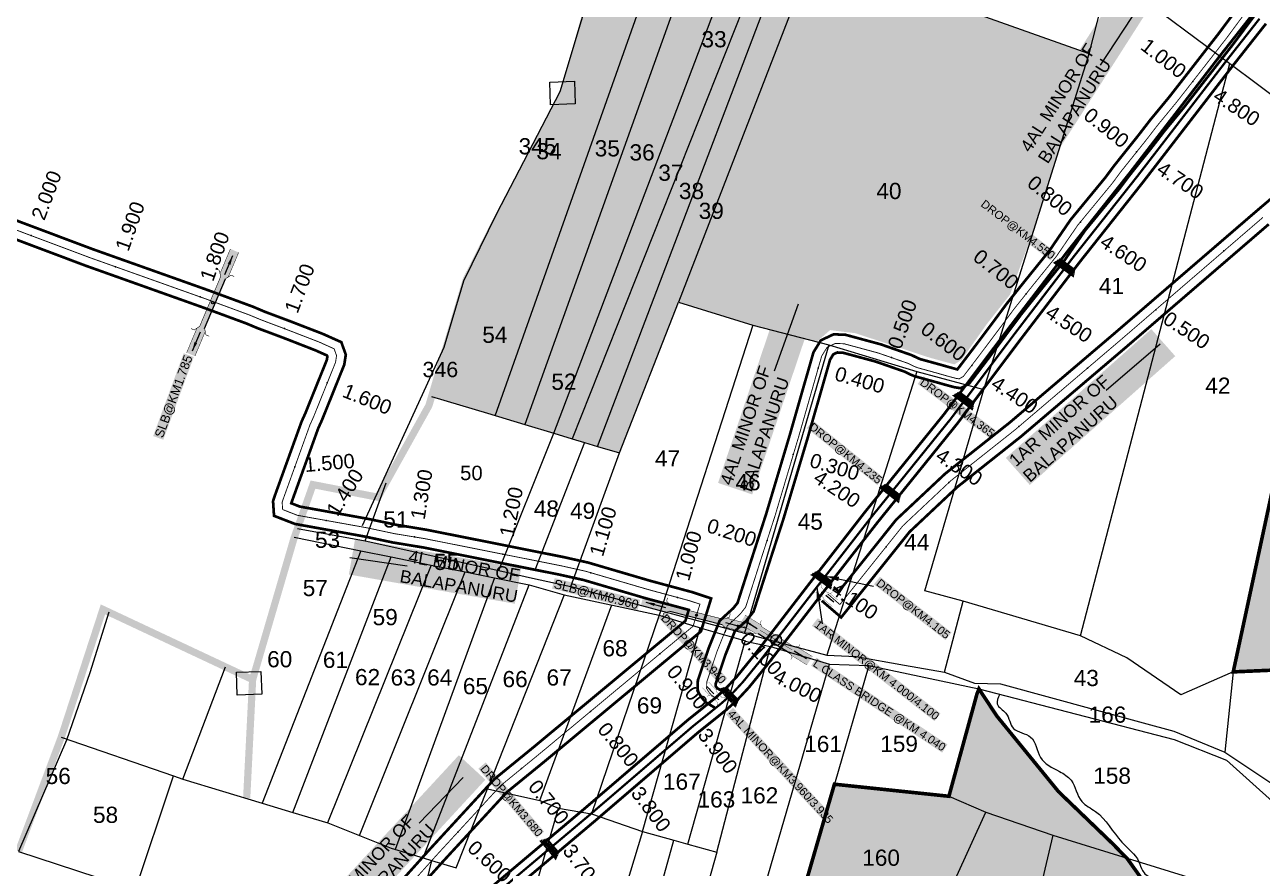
# Model space of a CAD drawing. Header units: inches. Extents: x 191726 to 254104, y 1600078 to 1621862.
# Drawn here: x 192415 to 193791, y 1613465 to 1614403 of the extents above; entities that cross this region are included whole.
import ezdxf
from ezdxf.enums import TextEntityAlignment as Align

# ---------------------------------------------------------------- set-up
doc = ezdxf.new("R2010")
doc.units = ezdxf.units.IN
doc.header["$LTSCALE"] = 15
doc.header["$MEASUREMENT"] = 0
doc.linetypes.add('ACAD_ISO02W100', pattern=[15, 12, -3])
doc.linetypes.add('HIDDEN2', pattern=[0.1875, 0.125, -0.0625])
for name, color, linetype in [('BOUNDRY STONES', 240, 'Continuous'), ('CANAL1', 7, 'Continuous'), ('CS', 134, 'Continuous'), ('CSMark', 72, 'Continuous'), ('PAPER SIZE', 5, 'Continuous'), ('PLOTS', 7, 'Continuous'), ('PLOTS NO', 7, 'Continuous'), ('ROADS', 1, 'Continuous'), ('STREAMS', 4, 'Continuous'), ('STRUCTURE', 5, 'Continuous'), ('text2', 7, 'Continuous'), ('VILLAGE BOUNDAY', 5, 'Continuous'), ('WUA-7', 3, 'Continuous')]:
    doc.layers.add(name, color=color, linetype=linetype)
doc.styles.get("Standard").update_dxf_attribs({"font": 'arial.ttf'})
doc.dimstyles.get("Standard").update_dxf_attribs({"dimtxt": 0.18, "dimasz": 0.18, "dimexe": 0.18, "dimexo": 0.0625, "dimgap": 0.09, "dimtad": 0, "dimtih": 1, "dimtoh": 1, "dimdec": 4, "dimzin": 0, "dimdsep": 46, "dimtxsty": 'Standard', "dimcen": 0.09, "dimadec": 0, "dimazin": 0, "dimtfac": 1, "dimtdec": 4, "dimtofl": 0, "dimtmove": 0, "dimatfit": 3, "dimfxl": 1, "dimtolj": 1, "dimtzin": 0, "dimarcsym": 0})

# ---------------------------------------------------------------- blocks, each defined once
blk = doc.blocks.new('DROP')
h = blk.add_hatch()
h.set_pattern_fill('ANSI31', color=1, scale=10, angle=45)
h.set_pattern_definition([(90, (-324.4107, -25.7687), (-1.25, 0), [])])
h.paths.add_polyline_path([(-9.9, -4.3), (-13.8, 4.1), (13.8, 4.1), (10.2, -4.3)])
at = {"layer": 'STRUCTURE', "color": 5, "const_width": 0.49}
blk.add_lwpolyline([(-9.9, -4.3), (-13.8, 4.1), (13.8, 4.1), (10.2, -4.3), (-9.9, -4.3)], dxfattribs=at)
at = {"layer": 'STRUCTURE', "color": 5}
blk.add_circle((0, 0), 1.33, dxfattribs=at)
blk = doc.blocks.new('DLB')
at = {"layer": 'STRUCTURE'}
h = blk.add_hatch(dxfattribs=at)
h.set_pattern_fill('DOTS', color=6, scale=20, angle=320.37224793, style=0)
h.paths.add_polyline_path([(769699.5, 1706950), (769699.5, 1706934), (769729.1, 1706934), (769732.1, 1706936), (769792.1, 1706936), (769795.1, 1706934), (769824.7, 1706934), (769824.7, 1706950), (769795.1, 1706950), (769792.1, 1706948), (769732.1, 1706948), (769729.1, 1706950)])
at = {"layer": 'STRUCTURE', "color": 6, "linetype": 'ACAD_ISO02W100', "ltscale": 0.5, "const_width": 0.5}
for points in [[(769699.5, 1706950), (769729.1, 1706950)], [(769795.1, 1706950), (769824.7, 1706950)], [(769699.5, 1706934), (769729.1, 1706934)], [(769795.1, 1706934), (769824.7, 1706934)]]:
    blk.add_lwpolyline(points, dxfattribs=at)
at = {"layer": 'STRUCTURE', "color": 6, "const_width": 0.628}
for points in [[(769726.1, 1706956), (769726.1, 1706952), (769732.1, 1706948), (769792.1, 1706948), (769798.1, 1706952), (769798.1, 1706956)], [(769726.1, 1706928), (769726.1, 1706932), (769732.1, 1706936), (769792.1, 1706936), (769798.1, 1706932), (769798.1, 1706928)], [(769732.1, 1706942), (769792.1, 1706942)]]:
    blk.add_lwpolyline(points, dxfattribs=at)
at = {"layer": 'STRUCTURE', "color": 6}
blk.add_lwpolyline([(769732.1, 1706936), (769792.1, 1706936)], dxfattribs=at)
blk.add_lwpolyline([(769732.1, 1706936), (769792.1, 1706936)], dxfattribs=at)
at = {"layer": 'STRUCTURE', "color": 0}
blk.add_circle((769762.1, 1706942), 1.8, dxfattribs=at)
for points in [[(769703.8, 1706942), (769726.7, 1706942)], [(769818.6, 1706942), (769795.7, 1706942)]]:
    blk.add_leader(points, dimstyle='Standard', override={"dimasz": 10, "dimgap": 0.09, "dimtad": 0}, dxfattribs=at)
blk = doc.blocks.new('OT')
at = {"layer": 'STRUCTURE', "color": 190}
for points, const_width in [([(769775.2, 1706601.8), (769775.2, 1706597.8), (769769.2, 1706593.8), (769761.8, 1706593.8), (769754.4, 1706593.8), (769748.4, 1706597.8), (769748.4, 1706601.8)], 0.5), ([(769751.4, 1706595.8), (769729.4, 1706595.8)], 0.5), ([(769751.4, 1706579), (769729.4, 1706579)], 0.5), ([(769748.4, 1706573), (769748.4, 1706577), (769754.4, 1706581), (769761.8, 1706581), (769761.8, 1706581), (769761.8, 1706581), (769769.2, 1706581), (769775.2, 1706577), (769775.2, 1706573)], 0.5), ([(769761.8, 1706593.8), (769761.8, 1706581)], 2.5)]:
    blk.add_lwpolyline(points, dxfattribs=dict(at, const_width=const_width))
at = {"layer": 'STRUCTURE', "color": 0}
blk.add_circle((769761.8, 1706587.4), 1.87, dxfattribs=at)
blk.add_leader([(769732.6, 1706587.4), (769753.8, 1706587.4)], dimstyle='Standard', override={"dimasz": 10, "dimgap": 0.09, "dimtad": 0}, dxfattribs=at)
blk = doc.blocks.new('SLB')
at = {"layer": 'STRUCTURE'}
h = blk.add_hatch(dxfattribs=at)
h.set_pattern_fill('DOTS', color=6, scale=20, angle=320.3722, style=0)
h.set_pattern_definition([(320.372247934, (-159.4327, -72.9564), (1.2786241598, 0.5641323054), [0, -1.25])])
h.paths.add_polyline_path([(769699.5, 1706871.1), (769699.5, 1706861.1), (769729.1, 1706861.1), (769732.1, 1706863.1), (769792.1, 1706863.1), (769795.1, 1706861.1), (769824.7, 1706861.1), (769824.7, 1706871.1), (769795.1, 1706871.1), (769792.1, 1706869.1), (769732.1, 1706869.1), (769729.1, 1706871.1)])
at = {"layer": 'STRUCTURE', "color": 6, "linetype": 'ACAD_ISO02W100', "ltscale": 0.5, "const_width": 0.5}
for points in [[(769699.5, 1706871.1), (769729.1, 1706871.1)], [(769795.1, 1706871.1), (769824.7, 1706871.1)], [(769699.5, 1706861.1), (769729.1, 1706861.1)], [(769795.1, 1706861.1), (769824.7, 1706861.1)]]:
    blk.add_lwpolyline(points, dxfattribs=at)
at = {"layer": 'STRUCTURE', "color": 6, "const_width": 0.628}
for points in [[(769726.1, 1706877.1), (769726.1, 1706873.1), (769732.1, 1706869.1), (769792.1, 1706869.1), (769798.1, 1706873.1), (769798.1, 1706877.1)], [(769726.1, 1706855.1), (769726.1, 1706859.1), (769732.1, 1706863.1), (769792.1, 1706863.1), (769798.1, 1706859.1), (769798.1, 1706855.1)]]:
    blk.add_lwpolyline(points, dxfattribs=at)
at = {"layer": 'STRUCTURE', "color": 6}
blk.add_lwpolyline([(769732.1, 1706863.1), (769792.1, 1706863.1)], dxfattribs=at)
blk.add_lwpolyline([(769732.1, 1706863.1), (769792.1, 1706863.1)], dxfattribs=at)
at = {"layer": 'STRUCTURE', "color": 0}
blk.add_circle((769762.1, 1706866.1), 1.24, dxfattribs=at)
for points in [[(769703.8, 1706866), (769726.7, 1706866)], [(769818.6, 1706865.8), (769795.7, 1706865.8)]]:
    blk.add_leader(points, dimstyle='Standard', override={"dimasz": 10, "dimgap": 0.09, "dimtad": 0}, dxfattribs=at)

msp = doc.modelspace()

# ---------------------------------------------------------------- hatches: boundary and pattern name
at = {"layer": 'PLOTS NO', "true_color": 0x105689}
h = msp.add_hatch(color=146, dxfattribs=at)
h.dxf.hatch_style = 1
edge = h.paths.add_edge_path()
edge.add_line((192867.6, 1613989), (192907.9, 1614126.2))
edge.add_line((192907.9, 1614126.2), (193014.4, 1614329.1))
edge.add_line((193014.4, 1614329.1), (193029.2, 1614381.5))
edge.add_line((193029.2, 1614381.5), (193063.8, 1614502.4))
edge.add_line((193063.8, 1614502.4), (193074, 1614542.4))
edge.add_line((193074, 1614542.4), (193052.9, 1614554.3))
edge.add_line((193052.9, 1614554.3), (193051.5, 1614571.1))
edge.add_line((193051.5, 1614571.1), (193038.5, 1614666.6))
edge.add_line((193038.5, 1614666.6), (193044, 1614725.3))
edge.add_line((193044, 1614725.3), (193055.2, 1614759.4))
edge.add_line((193055.2, 1614759.4), (193055.3, 1614811))
edge.add_line((193055.3, 1614811), (193055.9, 1614832.1))
edge.add_line((193055.9, 1614832.1), (193055.9, 1614880.7))
edge.add_line((193055.9, 1614880.7), (193052.2, 1614967.9))
edge.add_line((193052.2, 1614967.9), (193047, 1615069.9))
edge.add_line((193047, 1615069.9), (193042.2, 1615077.4))
edge.add_line((193042.2, 1615077.4), (192947.6, 1615105.2))
edge.add_line((192947.6, 1615105.2), (192974.5, 1615306.6))
edge.add_line((192974.5, 1615306.6), (192978.1, 1615341.9))
edge.add_line((192978.1, 1615341.9), (192966.5, 1615350.8))
edge.add_line((192966.5, 1615350.8), (192963.7, 1615357.9))
edge.add_line((192963.7, 1615357.9), (192965.4, 1615395.3))
edge.add_line((192965.4, 1615395.3), (193156.7, 1615372.9))
edge.add_line((193156.7, 1615372.9), (193204.7, 1615480.2))
edge.add_line((193204.7, 1615480.2), (193216.6, 1615476.8))
edge.add_line((193216.6, 1615476.8), (193264.1, 1615463.1))
edge.add_line((193264.1, 1615463.1), (193278.9, 1615410.3))
edge.add_line((193278.9, 1615410.3), (193290.2, 1615377.2))
edge.add_line((193290.2, 1615377.2), (193333.6, 1615332.4))
edge.add_line((193333.6, 1615332.4), (193363.7, 1615268.2))
edge.add_line((193363.7, 1615268.2), (193401.4, 1615209.2))
edge.add_line((193401.4, 1615209.2), (193470.3, 1615102))
edge.add_line((193470.3, 1615102), (193610.1, 1614925.9))
edge.add_line((193610.1, 1614925.9), (193587.4, 1614832.2))
edge.add_line((193587.4, 1614832.2), (193540.4, 1614818.6))
edge.add_line((193540.4, 1614818.6), (193523.5, 1614728.4))
edge.add_line((193523.5, 1614728.4), (193514.2, 1614678.7))
edge.add_line((193514.2, 1614678.7), (193488.6, 1614615.9))
edge.add_line((193488.6, 1614615.9), (193453, 1614516.6))
edge.add_line((193453, 1614516.6), (193425, 1614432.3))
edge.add_line((193425, 1614432.3), (193598.6, 1614370.6))
edge.add_line((193598.6, 1614370.6), (193540, 1614184))
edge.add_line((193540, 1614184), (193510.4, 1614102.8))
edge.add_line((193510.4, 1614102.8), (193484, 1614069.3))
edge.add_line((193484, 1614069.3), (193456.6, 1614030.3))
edge.add_line((193456.6, 1614030.3), (193448.5, 1614025.3))
edge.add_line((193448.5, 1614025.3), (193421.9, 1614032.5))
edge.add_line((193421.9, 1614032.5), (193338.7, 1614059.9))
edge.add_line((193338.7, 1614059.9), (193310.4, 1614063.4))
edge.add_line((193310.4, 1614063.4), (193295.3, 1614050.2))
edge.add_line((193295.3, 1614050.2), (193224.6, 1614068.9))
edge.add_line((193224.6, 1614068.9), (193142, 1614094.3))
edge.add_line((193142, 1614094.3), (193076.1, 1613926.9))
edge.add_line((193076.1, 1613926.9), (193052, 1613934.1))
edge.add_line((193052, 1613934.1), (193037.4, 1613938.5))
edge.add_line((193037.4, 1613938.5), (193023.6, 1613942.6))
edge.add_line((193023.6, 1613942.6), (193003.4, 1613948.7))
edge.add_line((193003.4, 1613948.7), (192971.1, 1613958.4))
edge.add_line((192971.1, 1613958.4), (192938.2, 1613968.2))
edge.add_line((192938.2, 1613968.2), (192867.4, 1613989.5))
h = msp.add_hatch(color=146, dxfattribs=at)
h.dxf.hatch_style = 1
edge = h.paths.add_edge_path()
edge.add_line((192867.6, 1613989), (192907.9, 1614126.2))
edge.add_line((192907.9, 1614126.2), (193014.4, 1614329.1))
edge.add_line((193014.4, 1614329.1), (193029.2, 1614381.5))
edge.add_line((193029.2, 1614381.5), (193063.8, 1614502.4))
edge.add_line((193063.8, 1614502.4), (193074, 1614542.4))
edge.add_line((193074, 1614542.4), (193052.9, 1614554.3))
edge.add_line((193052.9, 1614554.3), (193051.5, 1614571.1))
edge.add_line((193051.5, 1614571.1), (193038.5, 1614666.6))
edge.add_line((193038.5, 1614666.6), (193044, 1614725.3))
edge.add_line((193044, 1614725.3), (193055.2, 1614759.4))
edge.add_line((193055.2, 1614759.4), (193055.3, 1614811))
edge.add_line((193055.3, 1614811), (193055.9, 1614832.1))
edge.add_line((193055.9, 1614832.1), (193055.9, 1614880.7))
edge.add_line((193055.9, 1614880.7), (193052.2, 1614967.9))
edge.add_line((193052.2, 1614967.9), (193047, 1615069.9))
edge.add_line((193047, 1615069.9), (193042.2, 1615077.4))
edge.add_line((193042.2, 1615077.4), (192947.6, 1615105.2))
edge.add_line((192947.6, 1615105.2), (192974.5, 1615306.6))
edge.add_line((192974.5, 1615306.6), (192978.1, 1615341.9))
edge.add_line((192978.1, 1615341.9), (192966.5, 1615350.8))
edge.add_line((192966.5, 1615350.8), (192963.7, 1615357.9))
edge.add_line((192963.7, 1615357.9), (192965.4, 1615395.3))
edge.add_line((192965.4, 1615395.3), (193156.7, 1615372.9))
edge.add_line((193156.7, 1615372.9), (193204.7, 1615480.2))
edge.add_line((193204.7, 1615480.2), (193216.6, 1615476.8))
edge.add_line((193216.6, 1615476.8), (193264.1, 1615463.1))
edge.add_line((193264.1, 1615463.1), (193278.9, 1615410.3))
edge.add_line((193278.9, 1615410.3), (193290.2, 1615377.2))
edge.add_line((193290.2, 1615377.2), (193333.6, 1615332.4))
edge.add_line((193333.6, 1615332.4), (193363.7, 1615268.2))
edge.add_line((193363.7, 1615268.2), (193401.4, 1615209.2))
edge.add_line((193401.4, 1615209.2), (193470.3, 1615102))
edge.add_line((193470.3, 1615102), (193610.1, 1614925.9))
edge.add_line((193610.1, 1614925.9), (193587.4, 1614832.2))
edge.add_line((193587.4, 1614832.2), (193540.4, 1614818.6))
edge.add_line((193540.4, 1614818.6), (193523.5, 1614728.4))
edge.add_line((193523.5, 1614728.4), (193514.2, 1614678.7))
edge.add_line((193514.2, 1614678.7), (193488.6, 1614615.9))
edge.add_line((193488.6, 1614615.9), (193453, 1614516.6))
edge.add_line((193453, 1614516.6), (193425, 1614432.3))
edge.add_line((193425, 1614432.3), (193598.6, 1614370.6))
edge.add_line((193598.6, 1614370.6), (193540, 1614184))
edge.add_line((193540, 1614184), (193510.4, 1614102.8))
edge.add_line((193510.4, 1614102.8), (193484, 1614069.3))
edge.add_line((193484, 1614069.3), (193456.6, 1614030.3))
edge.add_line((193456.6, 1614030.3), (193448.5, 1614025.3))
edge.add_line((193448.5, 1614025.3), (193421.9, 1614032.5))
edge.add_line((193421.9, 1614032.5), (193338.7, 1614059.9))
edge.add_line((193338.7, 1614059.9), (193310.4, 1614063.4))
edge.add_line((193310.4, 1614063.4), (193295.3, 1614050.2))
edge.add_line((193295.3, 1614050.2), (193224.6, 1614068.9))
edge.add_line((193224.6, 1614068.9), (193142, 1614094.3))
edge.add_line((193142, 1614094.3), (193076.1, 1613926.9))
edge.add_line((193076.1, 1613926.9), (193052, 1613934.1))
edge.add_line((193052, 1613934.1), (193037.4, 1613938.5))
edge.add_line((193037.4, 1613938.5), (193023.6, 1613942.6))
edge.add_line((193023.6, 1613942.6), (193003.4, 1613948.7))
edge.add_line((193003.4, 1613948.7), (192971.1, 1613958.4))
edge.add_line((192971.1, 1613958.4), (192938.2, 1613968.2))
edge.add_line((192938.2, 1613968.2), (192867.6, 1613989))
h = msp.add_hatch(color=146, dxfattribs=at)
h.dxf.hatch_style = 1
h.paths.add_polyline_path([(194598, 1613238), (194509.2, 1613282.3), (194424.3, 1613392.6), (194436.5, 1613437.6), (194296.9, 1613438.2), (194236.9, 1613469.9), (194243.6, 1613610.2), (194284.5, 1613731.1), (194290, 1613785.7), (194303.7, 1613833), (194299.5, 1613973.2), (194291.8, 1614015), (194292.2, 1614087.4), (194246.2, 1614180.5), (194240, 1614160.1), (194165.4, 1614104.8), (194158, 1614080.5), (194114.3, 1613906.9), (194061.2, 1613696.2), (193990.3, 1613693.9), (193935.3, 1613707.8), (193824.5, 1613702), (193817.8, 1613686), (193758.6, 1613683.4), (193809.4, 1613919.5), (193877.8, 1614267.9), (193905.2, 1614364.8), (193866.3, 1614411.7), (193830.8, 1614437.4), (193865.1, 1614463.6), (194064.7, 1614432.5), (193992.1, 1614500.7), (194005.2, 1614500.8), (194176.4, 1614445.1), (194169.3, 1614461.5), (194210.1, 1614458.2), (194219.8, 1614506.9), (194225.1, 1614516.9), (194255.9, 1614710.5), (194258.2, 1614736.2), (194517.3, 1614682.1), (194541.8, 1614670.7), (194621.4, 1614655.3), (194701.4, 1614614.9), (194866.1, 1614533.4), (194945.2, 1614493.5), (195014.9, 1614466.1), (195100.1, 1614436.3), (195173.6, 1614402.6), (195381.1, 1614274.3), (195472.3, 1614218.2), (195436.8, 1613955.9), (195425.2, 1613891.8), (195462.7, 1613881.5), (195583, 1613848.6), (195573.2, 1613750.5), (195522.7, 1613768.2), (195451.5, 1613564.4), (195415.5, 1613513), (195314.9, 1613439.1), (195280.6, 1613427.6), (195253.3, 1613427.2), (195234.5, 1613427.5), (195142.2, 1613412.7), (194996.6, 1613490.5), (194906, 1613522.3), (194848, 1613536.8), (194706.3, 1613626.6), (194704.9, 1613612), (194691.9, 1613513.8), (194679.9, 1613381.8), (194674.8, 1613382.9), (194671, 1613369.1), (194637.3, 1613379.6)])
at = {"layer": 'PLOTS NO', "true_color": 0xf7abae}
h = msp.add_hatch(dxfattribs=at)
h.set_pattern_fill('ANSI31', color=241)
h.set_pattern_definition([(45, (0, 0), (-0.088388347648, 0.088388347648), [])])
h.paths.add_polyline_path([(194317.7, 1612103.9), (194237.6, 1612087.8), (194221.4, 1612349.1), (194207.3, 1612350.6), (194093.4, 1612362.9), (194086.2, 1612387.2), (194018.8, 1612384.1), (194014, 1612406.4), (193974.8, 1612418.3), (194009.5, 1612486), (194011.9, 1612533.8), (193952.3, 1612634.1), (193990.3, 1612671.8), (194006.4, 1612719.6), (193925.2, 1612813.6), (193941, 1612837.1), (193925.1, 1612898.6), (193952.1, 1613053.1), (193880.2, 1613160.8), (193830.3, 1613162.3), (193763.2, 1613158.1), (193623.6, 1613097.7), (193410.7, 1613181.8), (193394.2, 1613163.4), (193360.4, 1613193.8), (193334.5, 1613120.9), (193238.2, 1613147.4), (193180.8, 1613163.2), (193145, 1613173), (193113, 1613181.8), (193118, 1613220.9), (193053.9, 1613237.8), (193087.7, 1613320.4), (193137.6, 1613315.5), (193167.6, 1613312.8), (193211.3, 1613301), (193266.4, 1613390.2), (193315.2, 1613558.5), (193442.5, 1613545.1), (193473.7, 1613658.9), (193475.9, 1613664.5), (193495.7, 1613634.4), (193564.3, 1613550.3), (193624.6, 1613492.3), (193641, 1613475.5), (193658.3, 1613451.2), (193681.7, 1613409.1), (193780.5, 1613403.2), (193861.1, 1613383.6), (193906.7, 1613342.9), (193958.9, 1613299.8), (194040.2, 1613261.3), (194115.8, 1613266.9), (194165.9, 1613215.1), (194179.4, 1613353), (194192, 1613363.9), (194280.3, 1613327.2), (194378.5, 1613339.3), (194422.6, 1613337.6), (194477.8, 1613271.1), (194560.5, 1613231.3), (194638.4, 1613180.1), (194770.9, 1613110.1), (194857.2, 1613073), (194906, 1613053.9), (194968.6, 1612991.4), (195040.5, 1612904.9), (194960.6, 1612830.7), (194822.3, 1612819.3), (194877.4, 1612733.8), (194532.1, 1612621.5), (194486.5, 1612499.8), (194418.3, 1612375.7), (194413.5, 1612367)])

# ---------------------------------------------------------------- linework, layer by layer
at = {"layer": 'BOUNDRY STONES'}
for points in [[(192998.8, 1614339.2), (193026.1, 1614340.2), (193027, 1614314.8), (192999.7, 1614313.8)], [(192998.8, 1614339.2), (193026.1, 1614340.2), (193027, 1614314.8), (192999.7, 1614313.8)], [(192650.4, 1613682.9), (192677.7, 1613683.9), (192678.6, 1613658.6), (192651.3, 1613657.6)], [(192650.4, 1613682.9), (192677.7, 1613683.9), (192678.6, 1613658.6), (192651.3, 1613657.6)]]:
    msp.add_lwpolyline(points, close=True, dxfattribs=at)
at = {"layer": 'CANAL1', "color": 200, "const_width": 3}
for points in [[(193182.1, 1613643.7), (193172.2, 1613649.5), (193167.4, 1613655.1), (193163, 1613662.3), (193163.4, 1613674), (193175.3, 1613709.5), (193187.6, 1613740.2), (193202.9, 1613754.3), (193207.5, 1613760.1), (193225.6, 1613816.5), (193239.3, 1613858.9), (193266, 1613948.2), (193291.9, 1614038.7), (193300.1, 1614052), (193314.3, 1614058.7), (193327.5, 1614058.2), (193367, 1614047.5), (193401.3, 1614035.5), (193407.8, 1614032.3), (193410.7, 1614031.1), (193431.1, 1614025.5), (193447.1, 1614021), (193451.9, 1614019.7), (193470.6, 1614044.3), (193489.7, 1614069.7), (193506.9, 1614092.9), (193528.1, 1614119.4), (193554.2, 1614151.7), (193577.7, 1614186), (193616.4, 1614233), (193625.9, 1614245.8), (193653.5, 1614280.4), (193666.4, 1614297.1), (193687.8, 1614323), (193742.3, 1614393), (193781.9, 1614446.2)], [(193192.2, 1613661), (193185.2, 1613665.1), (193183.6, 1613666.9), (193183.2, 1613667.6), (193183.3, 1613670.4), (193194.1, 1613702.6), (193204.5, 1613728.6), (193217.6, 1613740.6), (193225.4, 1613750.6), (193244.6, 1613810.4), (193258.4, 1613853), (193285.2, 1613942.6), (193310.4, 1614030.5), (193314, 1614036.5), (193318.4, 1614038.5), (193324.5, 1614038.3), (193361.1, 1614028.4), (193393.5, 1614017.1), (193399.7, 1614014), (193404.4, 1614012.1), (193425.8, 1614006.2), (193441.8, 1614001.7), (193449, 1613999.8), (193455.8, 1613998.8), (193465.2, 1614004.1), (193486.6, 1614032.2), (193505.7, 1614057.8), (193522.7, 1614080.6), (193543.7, 1614106.9), (193570.2, 1614139.7), (193593.7, 1614173.9), (193632.1, 1614220.6), (193641.8, 1614233.6), (193669.3, 1614268.1), (193682, 1614284.6), (193703.4, 1614310.5), (193758.2, 1614380.9), (193798.4, 1614434.9)], [(192391.5, 1612978.8), (192416.1, 1613001.2), (192482.3, 1613055.2), (192554.4, 1613121.1), (192608.7, 1613167.9), (192675.8, 1613225.3), (192747.5, 1613286.7), (192827.4, 1613354), (192935.7, 1613445.7), (193037.3, 1613531.3), (193152, 1613629.7), (193182.8, 1613654.4), (193193.9, 1613664.3), (193206.7, 1613678.1), (193225.2, 1613700.9), (193246.9, 1613729), (193286.6, 1613780.6), (193349, 1613860.9), (193437.5, 1613970.4), (193508.2, 1614064.5), (193574.2, 1614150.8), (193644.4, 1614239.3), (193744.9, 1614369.7), (193780.7, 1614415.1)], [(192403.2, 1612965.2), (192427.8, 1612987.5), (192494, 1613041.6), (192566.3, 1613107.6), (192620.4, 1613154.3), (192687.5, 1613211.6), (192759.2, 1613272.9), (192839, 1613340.3), (192947.3, 1613431.9), (193048.9, 1613517.6), (193163.5, 1613615.9), (193194.4, 1613640.7), (193206.5, 1613651.4), (193220.3, 1613666.3), (193239.3, 1613689.7), (193261.2, 1613718.1), (193300.8, 1613769.5), (193363.2, 1613849.7), (193451.7, 1613959.3), (193522.6, 1614053.6), (193588.4, 1614139.7), (193658.6, 1614228.3), (193759.1, 1614358.6), (193795, 1614404.1)], [(193314.3, 1613777.7), (193320, 1613772.7), (193383.9, 1613852.6), (193438.2, 1613903.6), (193510.1, 1613960.6), (193625.8, 1614059.1), (193785.1, 1614196.3), (193875.2, 1614272.8)], [(192374.6, 1614197), (192490, 1614153.6), (192619.4, 1614107.6), (192668.8, 1614089.4), (192681.5, 1614084), (192710, 1614073.3), (192746.2, 1614059.3), (192767, 1614050), (192772, 1614036.1), (192770.3, 1614025), (192745.4, 1613963.1), (192741.3, 1613954.1), (192712.3, 1613873.6), (192711.4, 1613870.9), (192720.8, 1613867.2), (192797.4, 1613853.4), (192827.8, 1613847), (192861.8, 1613841.4), (193014.3, 1613811), (193041.5, 1613804.9), (193110.3, 1613784.7), (193157, 1613772.1), (193178.2, 1613765.1), (193166.8, 1613728.4), (192992.7, 1613583.6), (192951, 1613549.6), (192880.3, 1613472.9), (192845.6, 1613434.3)], [(192363.7, 1614179.8), (192483.1, 1614134.9), (192612.6, 1614088.8), (192661.4, 1614070.8), (192674, 1614065.5), (192702.9, 1614054.7), (192738.5, 1614040.8), (192751, 1614035.2), (192751.5, 1614034), (192750.9, 1614030.2), (192727, 1613970.9), (192722.8, 1613961.6), (192693.4, 1613880.2), (192691.1, 1613873.2), (192692.2, 1613856.9), (192715.4, 1613847.9), (192793.5, 1613833.8), (192824.1, 1613827.3), (192858.2, 1613821.7), (193010.1, 1613791.4), (193036.5, 1613785.5), (193104.8, 1613765.4), (193151.3, 1613752.9), (193153.3, 1613752.3), (193149.5, 1613740), (192980, 1613599.1), (192937.2, 1613564.2), (192865.5, 1613486.3), (192831.1, 1613448)], [(193301.2, 1613762.5), (193322.7, 1613744), (193398.7, 1613839), (193451.3, 1613888.5), (193522.8, 1613945.2), (193638.8, 1614043.9), (193798.1, 1614181.1)]]:
    msp.add_lwpolyline(points, dxfattribs=at)
at = {"layer": 'CANAL1', "color": 1, "linetype": 'HIDDEN2', "ltscale": 4, "const_width": 1}
for points in [[(193187.1, 1613652.4), (193178.7, 1613657.3), (193175.5, 1613661), (193173.1, 1613665), (193173.3, 1613672.2), (193184.7, 1613706.1), (193196, 1613734.4), (193210.2, 1613747.4), (193216.5, 1613755.3), (193235.1, 1613813.4), (193248.9, 1613856), (193275.6, 1613945.4), (193301.1, 1614034.6), (193307.1, 1614044.3), (193316.3, 1614048.6), (193326, 1614048.2), (193364.1, 1614037.9), (193397.4, 1614026.3), (193403.7, 1614023.1), (193407.6, 1614021.6), (193428.5, 1614015.8), (193444.4, 1614011.3), (193451, 1614009.6), (193453.9, 1614009.2), (193458.5, 1614011.8), (193478.6, 1614038.3), (193497.7, 1614063.7), (193514.8, 1614086.7), (193535.9, 1614113.2), (193562.2, 1614145.7), (193585.7, 1614180), (193624.3, 1614226.8), (193633.8, 1614239.7), (193661.4, 1614274.2), (193674.2, 1614290.8), (193695.6, 1614316.8), (193750.3, 1614386.9), (193790.1, 1614440.6)], [(192369.1, 1614188.4), (192486.5, 1614144.3), (192616, 1614098.2), (192665.1, 1614080.1), (192677.8, 1614074.8), (192706.4, 1614064), (192742.4, 1614050.1), (192759, 1614042.6), (192761.7, 1614035.1), (192760.6, 1614027.6), (192736.2, 1613967), (192732.1, 1613957.9), (192702.9, 1613876.9), (192701.2, 1613872), (192701.8, 1613863.9), (192718.1, 1613857.5), (192795.5, 1613843.6), (192826, 1613837.1), (192860, 1613831.5), (193012.2, 1613801.2), (193039, 1613795.2), (193107.6, 1613775.1), (193154.2, 1613762.5), (193165.7, 1613758.7), (193158.1, 1613734.2), (192986.3, 1613591.4), (192944.1, 1613556.9), (192872.9, 1613479.6), (192838.4, 1613441.1)], [(193307.7, 1613770.1), (193321.3, 1613758.3), (193391.3, 1613845.8), (193444.7, 1613896), (193516.5, 1613952.9), (193632.3, 1614051.5), (193791.6, 1614188.7)]]:
    msp.add_lwpolyline(points, dxfattribs=at)
at = {"layer": 'CANAL1', "color": 3, "linetype": 'HIDDEN2', "ltscale": 8, "true_color": 0x00ff00, "const_width": 2.5}
msp.add_lwpolyline([(192941.5, 1613438.8), (193043.1, 1613524.4), (193157.7, 1613622.8), (193188.6, 1613647.6), (193200.2, 1613657.8), (193213.5, 1613672.2), (193232.3, 1613695.3), (193254, 1613723.6), (193293.7, 1613775.1), (193356.1, 1613855.3), (193444.6, 1613964.8), (193515.4, 1614059.1), (193581.3, 1614145.2), (193651.5, 1614233.8), (193752, 1614364.1), (193787.8, 1614409.6)], dxfattribs=at)
at = {"layer": 'CS'}
for p in [(193713.5, 1614339.7), (193651.2, 1614261.5), (193588.7, 1614183.5), (192422.2, 1614168.4), (192516, 1614133.8), (192610.2, 1614100.3), (193528.4, 1614103.8), (192703.8, 1614065), (193378.6, 1614032.9), (193297.3, 1614021.2), (193467.9, 1614024.2), (192751.3, 1614004.6), (193269.5, 1613925.1), (192715.3, 1613911.3), (192750.2, 1613851.8), (192848.5, 1613833.4), (193240.3, 1613829.5), (192946.6, 1613814.3), (193044.4, 1613793.6), (193140.6, 1613766.2), (193201.3, 1613739.3), (193121.1, 1613703.4), (193044.2, 1613639.5), (192967.2, 1613575.8), (192896.6, 1613505.3)]:
    msp.add_point(p, dxfattribs=at)
at = {"layer": 'CS', "color": 2}
for p in [(193748.3, 1614151.4), (193672.5, 1614086.1), (193596.5, 1614021), (193520.4, 1613956.2), (193442.3, 1613893.8), (193372.6, 1613822.4)]:
    msp.add_point(p, dxfattribs=at)
at = {"layer": 'PLOTS'}
for points in [[(193437.5, 1613683), (193458.4, 1613762.2), (193415.7, 1613773.4), (193481.4, 1613997.4), (193598.6, 1614370.6), (193620.2, 1614456.5), (193641, 1614444.8), (193693.4, 1614553.4), (193654.5, 1614634.1), (193621.3, 1614696.4), (193587.3, 1614805.3), (193587.4, 1614832.2), (193610.1, 1614925.9), (193470.3, 1615102), (193401.4, 1615209.2), (193363.7, 1615268.2), (193333.6, 1615332.4), (193290.2, 1615377.2), (193264.1, 1615463.1)], [(193598.6, 1614370.6), (193425, 1614432.3), (193292.6, 1614484.2), (193263.8, 1614491.9), (193243.9, 1614497.2), (193216.2, 1614510), (193175.3, 1614528.7), (193140.1, 1614538.9), (193063.7, 1614567.3), (193051.5, 1614571.1)], [(192938.2, 1613968.2), (193140.1, 1614538.9)], [(193175.3, 1614528.7), (192971.1, 1613958.4)], [(192942, 1613796), (193003.4, 1613948.7), (193216.2, 1614510)], [(193243.9, 1614497.2), (193023.6, 1613942.6)], [(193052, 1613934.1), (193263.8, 1614491.9)], [(193292.6, 1614484.2), (193142, 1614094.3)], [(193641, 1614444.8), (193755, 1614359.7), (193877.8, 1614267.9), (193905.2, 1614364.8), (193866.3, 1614411.7), (193775.7, 1614477.6)], [(193588.9, 1613723.4), (193755, 1614359.7)], [(193758.6, 1613683.4), (193809.4, 1613919.5), (193877.8, 1614267.9)], [(192867.4, 1613989.5), (192929.4, 1613970.9), (192971.1, 1613958.4), (193003.4, 1613948.7), (193023.6, 1613942.6), (193037.4, 1613938.5), (193052, 1613934.1), (193076.1, 1613926.9), (193142, 1614094.3), (193224.6, 1614068.9), (193308.9, 1614047), (193407, 1614017.4), (193481.4, 1613997.4)], [(193224.6, 1614068.9), (193120.5, 1613746.4)], [(193308.9, 1614047), (193215.3, 1613726.4)], [(193407, 1614017.4), (193306.9, 1613701.9)], [(193037.4, 1613938.5), (192982.3, 1613796.6)], [(193022.1, 1613778.3), (193076.1, 1613926.9)], [(192793.5, 1613829), (192816.7, 1613893.7)], [(192714.7, 1613833), (192788.7, 1613818), (192822.4, 1613811.2), (192866.8, 1613802.2), (192902.9, 1613794.9), (192937.2, 1613788), (192975.9, 1613780.2), (193014.8, 1613769.2), (193120.5, 1613746.4), (193169.7, 1613731.1), (193216.3, 1613717.9)], [(192718.2, 1613842.9), (192793.5, 1613829), (192942, 1613796), (192979.5, 1613787.7), (193022.1, 1613778.3), (193120.1, 1613751.9), (193215.3, 1613726.4), (193306.9, 1613701.9), (193339.4, 1613700.4), (193393.2, 1613690.9), (193437.5, 1613683), (193470.9, 1613670.7), (193499.9, 1613670.1), (193658.3, 1613626.8), (193692.4, 1613617.4), (193749.2, 1613594.3), (193806.1, 1613556.4)], [(192788.7, 1613818), (192678.9, 1613537.5)], [(192713.2, 1613527.2), (192822.4, 1613811.2)], [(192866.8, 1613802.2), (192751.8, 1613515.6)], [(192787.1, 1613501.4), (192904.7, 1613794.5)], [(192937.2, 1613788), (192826.8, 1613485.9)], [(192857.9, 1613476.6), (192975.9, 1613780.2)], [(193014.8, 1613769.2), (192929.7, 1613553.2)], [(192987.6, 1613540.4), (193067.7, 1613757.8)], [(193758.6, 1613683.4), (193700.3, 1613657.7), (193640.4, 1613699.1), (193588.9, 1613723.4), (193458.4, 1613762.2)], [(192508.5, 1613749.9), (192487.6, 1613682.4), (192461.5, 1613607.3), (192408.1, 1613483.8)], [(193120.5, 1613746.4), (193045.1, 1613525.5)], [(193101.8, 1613506), (193165.8, 1613732.2)], [(192996.2, 1613065), (193053.9, 1613237.8), (193087.6, 1613320), (193136.8, 1613496.4), (193152.4, 1613492), (193216.1, 1613717.4), (193244.2, 1613711.7), (193309.9, 1613692.1), (193353.5, 1613690.6), (193421.6, 1613676.1), (193475.9, 1613664.5), (193693, 1613608.1), (193751.2, 1613585.4), (193805.9, 1613535.8), (193811.5, 1613517.8), (193863, 1613502.4), (193901.1, 1613491.1), (194076.7, 1613420.9), (194181.3, 1613380.3), (194192.5, 1613373.9), (194281.1, 1613334.6), (194379.5, 1613346.1), (194425.6, 1613344.5), (194424.3, 1613392.6)], [(193152.4, 1613492), (193184.4, 1613483.1), (193244.2, 1613711.7)], [(192376, 1612966.1), (192415.9, 1613057.5), (192466.7, 1613200.4), (192499.9, 1613312.3), (192536.5, 1613435.9), (192580.3, 1613567.7), (192591, 1613564), (192638.4, 1613688.9)], [(193167.6, 1613312.8), (193220.8, 1613386.1), (193309.9, 1613692.1)], [(193353.5, 1613690.6), (193315.2, 1613558.5), (193266.4, 1613390.2), (193220.8, 1613386.1)], [(194243.7, 1613610.6), (193978.1, 1613654), (193817.8, 1613686), (193758.6, 1613683.4), (193749.2, 1613594.3)], [(193442.5, 1613545.1), (193473.7, 1613658.9)], [(192455.7, 1613610.9), (192580.3, 1613567.7), (192591, 1613564), (192678.9, 1613537.5), (192713.2, 1613527.2), (192752, 1613515.5), (192787.1, 1613501.4), (192822.3, 1613487.3), (192857.9, 1613476.6), (192867.1, 1613473.8), (192894.8, 1613465.5), (192929.7, 1613553.2), (192987.6, 1613540.4), (193008.3, 1613531.7), (193045.1, 1613525.5), (193101.8, 1613506), (193136.8, 1613496.4)], [(193315.2, 1613558.5), (193442.5, 1613545.1), (193483.6, 1613527.4), (193558, 1613501.8), (193749.5, 1613442.7), (193783.3, 1613434.6), (193807.3, 1613425.2), (193753.6, 1613181.2)], [(192958.9, 1613360.3), (193008.3, 1613531.7)], [(193518.9, 1613334.6), (193413.6, 1613373.5), (193483.6, 1613527.4)], [(193101.8, 1613506), (193051, 1613338.2)], [(193558, 1613501.8), (193518.9, 1613334.6), (193501.8, 1613252.4)], [(192408.1, 1613483.8), (192538.2, 1613441.1), (192763.3, 1613373.8), (192837, 1613350.7), (192839.5, 1613358.5), (192954.3, 1613331), (192961.2, 1613359.7), (193051, 1613338.2), (193048.8, 1613328.9), (193090.8, 1613319.7)], [(193184.4, 1613483.1), (193137.6, 1613315.5)], [(192867.1, 1613473.8), (192839.5, 1613358.5)]]:
    msp.add_lwpolyline(points, dxfattribs=at)
at = {"layer": 'ROADS'}
msp.add_lwpolyline([(192790.7, 1613846.3), (192881.3, 1614044.5), (192903.1, 1614118.3), (192939.8, 1614193.1), (193010.2, 1614328.5), (193080.4, 1614562.2)], dxfattribs=at)
msp.add_lwpolyline([(192790.7, 1613846.3), (192881.3, 1614044.5), (192903.1, 1614118.3), (192939.8, 1614193.1), (193010.2, 1614328.5), (193080.4, 1614562.2)], dxfattribs=at)
at = {"layer": 'STREAMS'}
msp.add_spline([(193499, 1613658.5), (193496.3, 1613647.7), (193505.7, 1613637.5), (193514.3, 1613620.6), (193533.3, 1613611), (193544.3, 1613588.3), (193565.3, 1613572.7), (193578.3, 1613562.9), (193590.2, 1613539.3), (193605.4, 1613528.2), (193634.8, 1613494.2), (193653.7, 1613472.2), (193657.7, 1613462.5), (193693.8, 1613449.3), (193744, 1613434.8), (193769.7, 1613424.9), (193810.2, 1613420.1), (193850.8, 1613417.2), (193893.9, 1613398.1), (193917.9, 1613370.4), (193937.5, 1613353.6), (193973.4, 1613327.5), (193990.3, 1613307.7), (194029.3, 1613289.3), (194083.9, 1613296.6), (194107.6, 1613302.2), (194136.9, 1613282.7), (194153.8, 1613259.7), (194192.6, 1613225.2)], degree=3, dxfattribs=at)
at = {"layer": 'text2', "color": 2, "linetype": 'Continuous'}
msp.add_circle((193250.4, 1613718.8, 1), 6, dxfattribs=at)
msp.add_circle((193250.4, 1613718.8, 1), 6, dxfattribs=at)
at = {"layer": 'text2', "color": 2}
for p in [(193726.7, 1614331.3), (193665.5, 1614251.9), (193603.4, 1614173.2), (193542.1, 1614094), (193481.5, 1614014), (193420.3, 1613934.7), (193357.3, 1613856.8), (193295.7, 1613777.7), (193234.5, 1613698.3), (193163.9, 1613627.8), (193087.7, 1613562.7), (193011.4, 1613497.7)]:
    msp.add_point(p, dxfattribs=at)
at = {"layer": 'text2', "color": 2, "linetype": 'Continuous'}
for p in [(193572.3, 1614133.5, 1), (193460.2, 1613985.6, 1), (193378.4, 1613882.9, 1), (193300, 1613783.2, 1), (193250.4, 1613718.8, 1), (193195.7, 1613653.8, 1), (192999.5, 1613487.7, 1)]:
    msp.add_point(p, dxfattribs=at)
at = {"layer": 'VILLAGE BOUNDAY', "color": 5, "linetype": 'ACAD_ISO02W100', "ltscale": 0.2, "const_width": 8}
msp.add_lwpolyline([(193075.3, 1614544.4), (193027.3, 1614374.1), (193012.9, 1614325.7), (192937.5, 1614182), (192906, 1614119.7), (192875.7, 1614017.6), (192864.4, 1613979.5), (192807.7, 1613877.6), (192735.5, 1613891.6), (192714.3, 1613831.6), (192668.4, 1613674.8), (192661.8, 1613543), (192668.4, 1613674.8), (192502, 1613752.9), (192455.7, 1613610.9), (192408.1, 1613483.8)], dxfattribs=at)
at = {"layer": 'WUA-7', "color": 15, "ltscale": 2, "const_width": 4}
for points in [[(193817.8, 1613686), (193758.6, 1613683.4), (193809.4, 1613919.5)], [(193266.4, 1613390.2), (193315.2, 1613558.5), (193442.5, 1613545.1), (193473.7, 1613658.9), (193475.9, 1613664.5), (193495.7, 1613634.4), (193564.3, 1613550.3), (193624.6, 1613492.3), (193641, 1613475.5), (193658.3, 1613451.2)]]:
    msp.add_lwpolyline(points, dxfattribs=at)

# ---------------------------------------------------------------- block references
at = {"layer": 'STRUCTURE', "color": 0}
for p, rotation in [((1466098.4, 241436.6, 100), 67.1278422601232), ((-974696.4, 150178), 345.6862022259739)]:
    msp.add_blockref('SLB', p, dxfattribs=dict(at, rotation=rotation))
for name, p, xscale, yscale, zscale, rotation in [('OT', (1137792.9, 2068850.3), 0.5599999999999999, 0.5599999999999999, 0.5599999999999999, 140.0038291721132), ('DLB', (-891866.8, 878496.9, 1), 0.7, 0.7, 0.7, 328.3930871906893), ('OT', (-796898.4, 1268843), 0.5599999999999999, 0.5599999999999999, 0.5599999999999999, 313.4794347009797)]:
    msp.add_blockref(name, p, dxfattribs=dict(at, xscale=xscale, yscale=yscale, zscale=zscale, rotation=rotation))
at = {"layer": 'text2', "color": 2, "linetype": 'Continuous'}
for p, rotation in [((193572.3, 1614133.5, 1), 144.119245180422), ((193460.2, 1613985.6, 1), 143.0724183613745), ((193378.4, 1613882.9, 1), 142.0184441331953), ((193302.6, 1613786.5, 1), 143.9855323250199), ((193198.9, 1613656.7), 132.7634416932309), ((192999.5, 1613487.7, 1), 130.4456351451803)]:
    msp.add_blockref('DROP', p, dxfattribs=dict(at, rotation=rotation))

# ---------------------------------------------------------------- texts
at = {"layer": 'CSMark', "color": 1}
for s, rotation, p in [('1.000', 322.0758, (193659.2, 1614382.9)), ('4.800', 326.3873, (193739.2, 1614326.6)), ('0.900', 321.3979, (193595.8, 1614305.8)), ('4.700', 326.3873, (193676.5, 1614245.4)), ('2.000', 69.3872, (192429.3, 1614187.2)), ('0.800', 320.5354, (193533.2, 1614230.6)), ('1.900', 70.4348, (192522.7, 1614152.6)), ('1.800', 70.4348, (192616.9, 1614119.1)), ('4.600', 326.3873, (193613.4, 1614164.4)), ('0.700', 321.4359, (193473, 1614148.5)), ('1.700', 69.432, (192710.8, 1614083.7)), ('4.500', 326.3873, (193552.8, 1614085.9)), ('0.500', 326.3873, (193683.5, 1614078.7)), ('0.600', 322.7233, (193414.5, 1614067.8)), ('0.400', 344.0227, (193316.5, 1614015.7)), ('1.600', 338.0444, (192769.9, 1613997.1)), ('4.400', 326.3873, (193492.3, 1614006.8)), ('4.300', 326.3873, (193430.7, 1613926.7)), ('1.500', 4.901, (192726.1, 1613913.5)), ('0.300', 343.3782, (193288.7, 1613919.4)), ('1.400', 57.9242, (192756.1, 1613859.4)), ('1.300', 80.7026, (192851.7, 1613853.2)), ('4.200', 326.3873, (193294.9, 1613902.2)), ('1.200', 78.7337, (192950.5, 1613833.9)), ('1.100', 73.6368, (193050.1, 1613812.8)), ('0.200', 342.0645, (193174.5, 1613846.9)), ('1.000', 74.9295, (193145.8, 1613785.5)), ('4.100', 326.3873, (193314.6, 1613778)), ('0.100', 312.6132, (193214.9, 1613724.6)), ('0.900', 309.7346, (193133.9, 1613688.1)), ('4.000', 332.9359, (193249.4, 1613680.5)), ('0.800', 309.7346, (193057, 1613624.1)), ('3.900', 307.085, (193168.7, 1613617.9)), ('0.700', 309.2273, (192979.9, 1613560.3)), ('3.800', 307.085, (193094.5, 1613553.1)), ('0.600', 317.3617, (192911.3, 1613491.7)), ('3.700', 307.085, (193018.6, 1613489.2))]:
    msp.add_text(s, height=16, rotation=rotation, dxfattribs=at).set_placement(p, align=Align.MIDDLE_LEFT)
msp.add_text('0.500', height=16, rotation=70.7875, dxfattribs=at).set_placement((193399.9, 1614096.4), align=Align.MIDDLE_RIGHT)
at = {"layer": 'PLOTS NO'}
for s, height, p in [('33', 18, (193181.4, 1614386.8)), ('345', 18, (192985.1, 1614267.8)), ('345', 18, (192985.1, 1614267.8)), ('35', 18, (193062.7, 1614265.5)), ('34', 18, (192997.9, 1614262.3)), ('36', 18, (193101.4, 1614261)), ('37', 18, (193133.4, 1614238.4)), ('38', 18, (193156.3, 1614218.1)), ('40', 18, (193375.8, 1614218.1)), ('39', 18, (193178.3, 1614196)), ('41', 18, (193623.2, 1614112.5)), ('54', 18, (192937.7, 1614058.2)), ('346', 17, (192877.1, 1614019.6)), ('346', 17, (192877.1, 1614019.6)), ('52', 18, (193014.5, 1614006)), ('42', 18, (193741.5, 1614001.6)), ('47', 18, (193129.7, 1613920.8)), ('46', 18, (193219.2, 1613894.3)), ('48', 18, (192995, 1613865)), ('51', 18, (192827.6, 1613852.9)), ('49', 18, (193035.3, 1613862.5)), ('45', 18, (193288.4, 1613850.5)), ('53', 18, (192751.7, 1613830.3)), ('44', 18, (193406.8, 1613827.6)), ('55', 18, (192884.1, 1613805.7)), ('57', 18, (192738.1, 1613776.7)), ('59', 18, (192815.8, 1613744.3)), ('68', 18, (193071.3, 1613709.7)), ('60', 18, (192698.5, 1613697.5)), ('61', 18, (192760.5, 1613696.8)), ('62', 18, (192796.2, 1613677.6)), ('63', 18, (192835.8, 1613677.2)), ('64', 18, (192876.4, 1613677.2)), ('66', 18, (192960.2, 1613675.4)), ('67', 18, (193009.2, 1613677.2)), ('43', 18, (193595.2, 1613676.6)), ('65', 18, (192916.1, 1613667.6)), ('69', 18, (193109.6, 1613646.1)), ('166', 18, (193618.8, 1613635.9)), ('161', 18, (193302.6, 1613603.3)), ('159', 18, (193387.1, 1613603.4)), ('56', 18, (192452.3, 1613567.7)), ('158', 18, (193623.9, 1613568)), ('167', 18, (193145.6, 1613561.4)), ('163', 18, (193184, 1613541.6)), ('162', 18, (193231.8, 1613546.1)), ('58', 18, (192504.9, 1613524.5)), ('160', 18, (193367.1, 1613476.8))]:
    msp.add_text(s, height=height, dxfattribs=at).set_placement(p, align=Align.MIDDLE_CENTER)
msp.add_text('50', height=16.12, rotation=359.7324, dxfattribs=at).set_placement((192911.6, 1613904.6), align=Align.MIDDLE_CENTER)
at = {"layer": 'STRUCTURE', "color": 5, "attachment_point": 1, "bg_fill": 1, "box_fill_scale": 1.1, "bg_fill_color": 7, "bg_fill_true_color": 16777215, "bg_fill_transparency": 0}
for s, insert, char_height, width, rotation in [('{\\C1;4AL MINOR OF BALAPANURU}', (193520.9, 1614267.5), 14, 211.275, 57.438), ('\\pi0.52999;DROP@KM4.550', (193482.2, 1614209.3), 9, 98.9, 322.5938), ('{\\C1;4AL MINOR OF BALAPANURU}', (193187.6, 1613894.4), 14, 221.817, 71.3541), ('{\\C1;1AR MINOR OF BALAPANURU}', (193507.8, 1613921.2), 14, 213.164, 41.5233), ('SLB@KM1.785', (192559.1, 1613946.2), 10, 96.041, 69.7624), ('\\pi0.52999;DROP@KM4.365', (193414.5, 1614010.9), 9, 98.998, 323.0818), ('\\pi0.48088;DROP@KM4.235', (193291.5, 1613961.5), 9, 98.9, 321.0637), ('\\pi60.78105;{\\C1;4L MINOR OF \\P\\pi55.01298;BALAPANURU }', (192783.5, 1613829.6), 14, 184.604, 349.9976), ('SLB@KM0.960', (193005, 1613786.5), 10, 96.041, 345.705), ('\\pi0.52999;DROP@KM4.105', (193366, 1613787.9), 9, 98.998, 322.1334), ('\\pi0.57911;DROP@KM3.940', (193128, 1613749), 9, 98.998, 312.5868), ('\\pi0.72952;1AR MINOR@KM 4.000/4.100', (193297, 1613741.9), 9, 170.881, 322.1334), ('L CLASS BRIDGE @KM 4.040', (193295.5, 1613698), 9, 172.975, 326.4604), ('\\pi0.12481;4AL MINOR@KM3.960/3.935', (193202.5, 1613642.2), 9, 165.399, 312.5868), ('{\\C1;4L MINOR OF BALAPANURU }', (192755, 1613434.3), 14, 210.339, 47.2554), ('\\pi0.52999;DROP@KM3.680', (192927.5, 1613581.5), 9, 98.9, 310.1201)]:
    msp.add_mtext(s, dxfattribs=dict(at, insert=insert, char_height=char_height, width=width, rotation=rotation))

# ---------------------------------------------------------------- leaders
at = {"layer": 'PAPER SIZE', "color": 1}
for points in [[(193654.1, 1614424.1), (193610.5, 1614358.1)], [(193274.9, 1614092.3), (193248.4, 1614017.8)], [(193677.5, 1614047.9), (193617.5, 1613996.4)], [(192776.3, 1613810.5), (192840.2, 1613801.2)], [(192902.3, 1613565.8), (192853.7, 1613515.1)]]:
    msp.add_leader(points, dimstyle='Standard', override={"dimasz": 30, "dimgap": 0.09, "dimtad": 0, "dimtfill": 2, "dimtfillclr": 5}, dxfattribs=at)
at = {"layer": 'text2'}
for points in [[(193295.7, 1613777.7), (193301.6, 1613736.8)], [(193295.7, 1613777.7), (193301.6, 1613736.8)], [(193305.3, 1613789.9), (193358.7, 1613778.6)], [(193305.3, 1613789.9), (193358.7, 1613778.6)]]:
    msp.add_leader(points, dimstyle='Standard', override={"dimtxt": 5, "dimasz": 15, "dimgap": 0.09, "dimtad": 0, "dimzin": 2}, dxfattribs=at)

doc.saveas('drawing.dxf')
